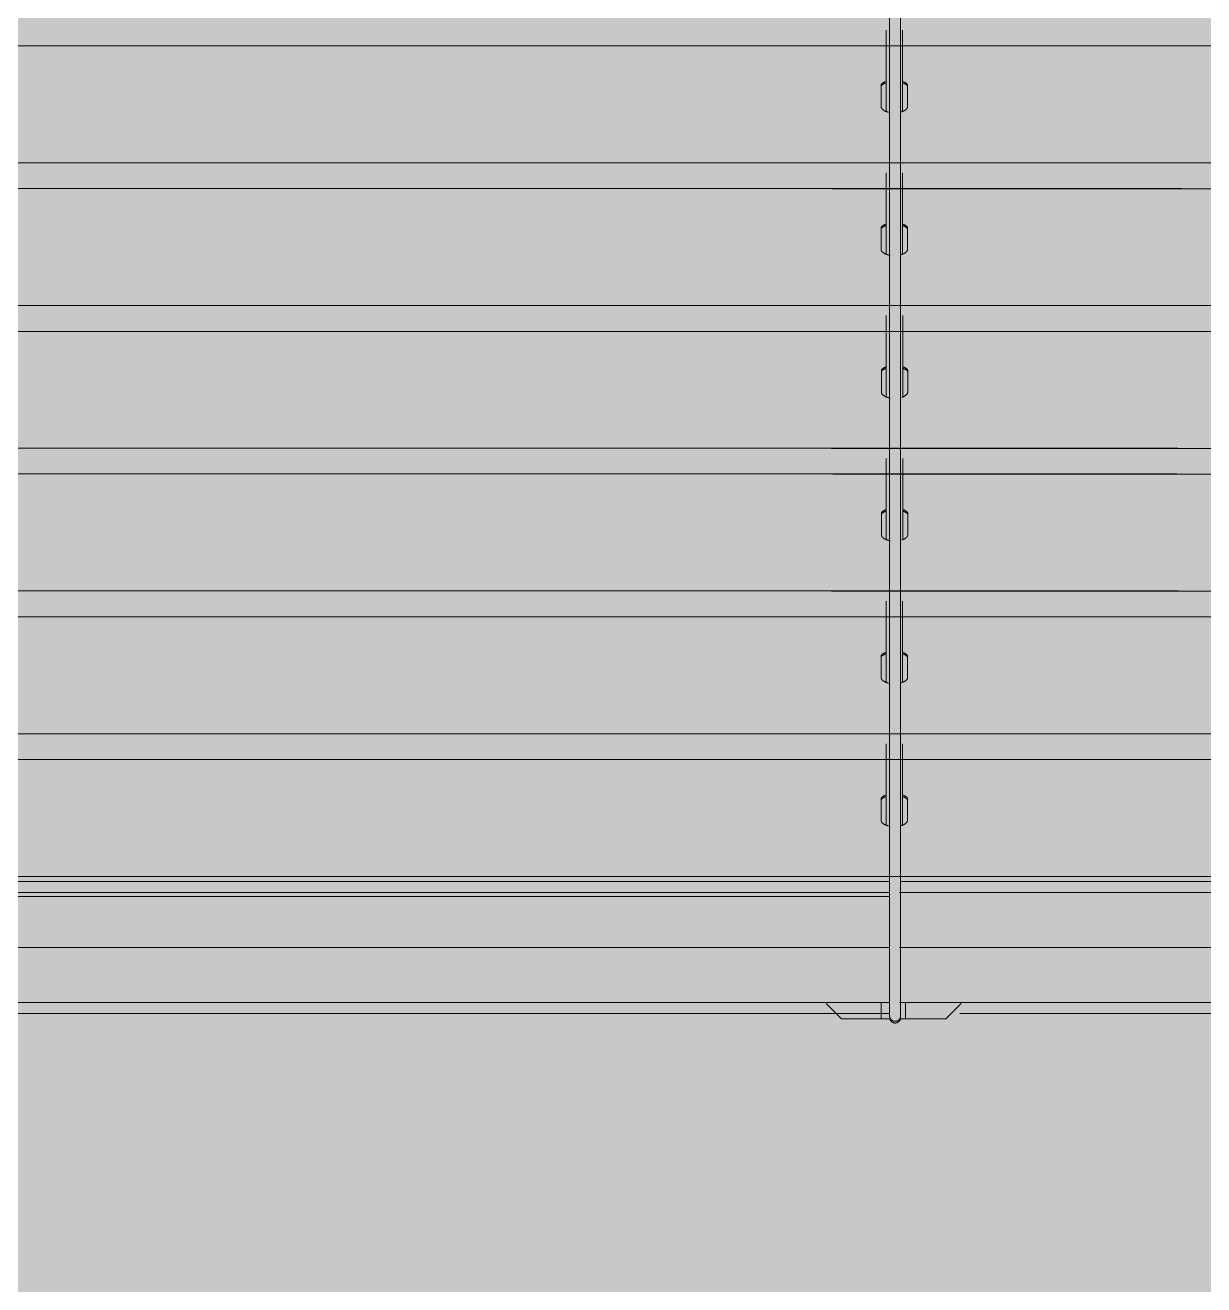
# Model space of a CAD drawing. Header units: millimetres. Extents: x 126 to 12547, y 1644 to 26714.
# Drawn here: x 1028 to 1131.2, y 25243.9 to 25354.2 of the extents above; entities that cross this region are included whole.
import ezdxf

# ---------------------------------------------------------------- set-up
doc = ezdxf.new("R2010")
doc.units = ezdxf.units.MM
doc.layers.add('cono piramide', color=4, linetype='Continuous')
for name, color, linetype, lineweight in [('F_ARREDI_pareti', 1, 'Continuous', 0), ('F_INFISSI', 4, 'Continuous', 5), ('F_MINERAL WALL', 6, 'Continuous', 5), ('F_Tendaggio', 252, 'Continuous', 5), ('F_VETRO', 140, 'Continuous', 5)]:
    doc.layers.add(name, color=color, linetype=linetype, lineweight=lineweight)

# ---------------------------------------------------------------- blocks, each defined once
blk = doc.blocks.new('TENDAGGIO_infisso piccolo_prospetto_fronte')
at = {"layer": 'F_Tendaggio'}
for p, q in [((734476.58, 513449.83), (734718.17, 513449.83)), ((734476.23, 513439.59), (734717.82, 513439.59)), ((734476.53, 513437.33), (734718.11, 513437.33)), ((734476.22, 513427.09), (734717.8, 513427.09)), ((734476.12, 513424.83), (734717.7, 513424.83)), ((734476.22, 513414.59), (734717.8, 513414.59)), ((734476.12, 513412.34), (734717.7, 513412.34)), ((734476.24, 513402.1), (734717.82, 513402.1)), ((734476.14, 513399.84), (734717.73, 513399.84)), ((734476.22, 513389.6), (734717.8, 513389.6)), ((734476.12, 513387.34), (734717.7, 513387.34)), ((734476, 513377.1), (734717.58, 513377.1))]:
    blk.add_line(p, q, dxfattribs=at)
for points in [[(734693.52, 513364.9), (734693.52, 514024.9)], [(734692.56, 513715.66), (734692.56, 513364.9)], [(734692.25, 513451.2), (734692.25, 513444.08)], [(734693.69, 513451.2), (734693.69, 513444.08)], [(734793.8, 513449.82), (734687.56, 513449.82)], [(734692.62, 513443.98), (734692.56, 513443.99), (734692.49, 513444.01), (734692.46, 513444.01), (734692.43, 513444.02), (734692.4, 513444.03), (734692.37, 513444.04), (734692.34, 513444.05), (734692.31, 513444.06), (734692.28, 513444.07), (734692.25, 513444.08), (734692.22, 513444.09), (734692.2, 513444.1), (734692.17, 513444.11), (734692.14, 513444.13), (734692.12, 513444.14), (734692.09, 513444.15), (734692.07, 513444.17), (734692.05, 513444.18), (734692.03, 513444.19), (734692.01, 513444.21), (734691.99, 513444.23), (734691.98, 513444.23), (734691.97, 513444.24), (734691.95, 513444.26), (734691.94, 513444.26), (734691.93, 513444.27), (734691.92, 513444.28), (734691.92, 513444.29), (734691.91, 513444.3), (734691.9, 513444.31), (734691.89, 513444.31), (734691.89, 513444.32), (734691.88, 513444.33), (734691.87, 513444.34), (734691.87, 513444.35), (734691.86, 513444.36), (734691.86, 513444.37), (734691.85, 513444.38), (734691.85, 513444.39), (734691.84, 513444.39), (734691.84, 513444.4), (734691.84, 513444.41), (734691.83, 513444.42), (734691.83, 513444.43), (734691.83, 513444.43), (734691.83, 513444.44), (734691.82, 513444.45), (734691.82, 513444.46), (734691.82, 513444.47), (734691.82, 513444.47), (734691.82, 513444.48), (734691.82, 513444.49), (734691.82, 513444.5), (734691.82, 513444.51), (734691.82, 513444.52), (734691.82, 513446.38), (734691.82, 513446.39), (734691.82, 513446.39), (734691.82, 513446.4), (734691.82, 513446.4), (734691.82, 513446.41), (734691.82, 513446.41), (734691.82, 513446.42), (734691.82, 513446.42), (734691.82, 513446.43), (734691.82, 513446.44), (734691.83, 513446.44), (734691.83, 513446.45), (734691.83, 513446.45), (734691.83, 513446.46), (734691.84, 513446.46), (734691.84, 513446.47), (734691.84, 513446.47), (734691.84, 513446.48), (734691.85, 513446.48), (734691.85, 513446.49), (734691.85, 513446.49), (734691.86, 513446.5), (734691.86, 513446.5), (734691.87, 513446.51), (734691.87, 513446.51), (734691.87, 513446.52), (734691.88, 513446.52), (734691.88, 513446.53), (734691.89, 513446.53), (734691.89, 513446.54), (734691.9, 513446.54), (734691.9, 513446.55), (734691.91, 513446.55), (734691.93, 513446.56), (734691.94, 513446.57), (734691.95, 513446.58), (734691.97, 513446.59), (734691.98, 513446.6), (734691.99, 513446.61), (734692.01, 513446.62), (734692.03, 513446.63), (734692.04, 513446.63), (734692.06, 513446.64), (734692.08, 513446.65), (734692.1, 513446.66), (734692.11, 513446.67), (734692.15, 513446.68), (734692.2, 513446.7), (734692.25, 513446.71)], [(734692.25, 513446.58), (734692.22, 513446.57), (734692.2, 513446.56), (734692.17, 513446.56), (734692.15, 513446.55), (734692.12, 513446.54), (734692.1, 513446.53), (734692.08, 513446.52), (734692.05, 513446.51), (734692.03, 513446.5), (734692.02, 513446.49), (734692, 513446.48), (734691.98, 513446.47), (734691.97, 513446.46), (734691.95, 513446.45), (734691.94, 513446.44), (734691.92, 513446.43), (734691.92, 513446.43), (734691.91, 513446.42), (734691.9, 513446.41), (734691.9, 513446.41), (734691.89, 513446.4), (734691.89, 513446.4), (734691.88, 513446.39), (734691.88, 513446.39), (734691.87, 513446.38), (734691.87, 513446.38), (734691.86, 513446.37), (734691.86, 513446.37), (734691.85, 513446.36), (734691.85, 513446.36), (734691.85, 513446.35), (734691.84, 513446.34), (734691.84, 513446.34), (734691.84, 513446.33), (734691.83, 513446.33), (734691.83, 513446.32), (734691.83, 513446.32), (734691.83, 513446.31), (734691.82, 513446.3), (734691.82, 513446.3), (734691.82, 513446.29), (734691.82, 513446.29), (734691.82, 513446.28), (734691.82, 513446.28), (734691.82, 513446.27), (734691.82, 513446.26), (734691.82, 513446.26), (734691.82, 513446.25)], [(734693.69, 513446.71), (734693.74, 513446.7), (734693.79, 513446.68), (734693.82, 513446.67), (734693.84, 513446.66), (734693.86, 513446.65), (734693.88, 513446.64), (734693.9, 513446.63), (734693.91, 513446.63), (734693.93, 513446.62), (734693.94, 513446.61), (734693.96, 513446.6), (734693.97, 513446.59), (734693.99, 513446.58), (734694, 513446.57), (734694.01, 513446.56), (734694.02, 513446.55), (734694.04, 513446.55), (734694.04, 513446.54), (734694.05, 513446.54), (734694.05, 513446.53), (734694.06, 513446.53), (734694.06, 513446.52), (734694.06, 513446.52), (734694.07, 513446.51), (734694.07, 513446.51), (734694.08, 513446.5), (734694.08, 513446.5), (734694.08, 513446.49), (734694.09, 513446.49), (734694.09, 513446.48), (734694.09, 513446.48), (734694.1, 513446.47), (734694.1, 513446.47), (734694.1, 513446.46), (734694.11, 513446.46), (734694.11, 513446.45), (734694.11, 513446.45), (734694.11, 513446.44), (734694.11, 513446.44), (734694.12, 513446.43), (734694.12, 513446.42), (734694.12, 513446.42), (734694.12, 513446.41), (734694.12, 513446.41), (734694.12, 513446.4), (734694.12, 513446.4), (734694.12, 513446.39), (734694.12, 513446.39), (734694.12, 513444.51)], [(734694.12, 513446.25), (734694.12, 513446.26), (734694.12, 513446.26), (734694.12, 513446.27), (734694.12, 513446.28), (734694.12, 513446.28), (734694.12, 513446.29), (734694.12, 513446.29), (734694.12, 513446.3), (734694.11, 513446.31), (734694.11, 513446.31), (734694.11, 513446.32), (734694.11, 513446.32), (734694.1, 513446.33), (734694.1, 513446.33), (734694.1, 513446.34), (734694.1, 513446.34), (734694.09, 513446.35), (734694.09, 513446.36), (734694.08, 513446.36), (734694.08, 513446.37), (734694.08, 513446.37), (734694.07, 513446.38), (734694.07, 513446.38), (734694.06, 513446.39), (734694.06, 513446.39), (734694.05, 513446.4), (734694.05, 513446.4), (734694.04, 513446.41), (734694.03, 513446.41), (734694.03, 513446.42), (734694.02, 513446.43), (734694.02, 513446.43), (734694, 513446.44), (734693.99, 513446.45), (734693.97, 513446.46), (734693.96, 513446.47), (734693.94, 513446.48), (734693.92, 513446.49), (734693.91, 513446.5), (734693.89, 513446.51), (734693.86, 513446.52), (734693.84, 513446.53), (734693.81, 513446.54), (734693.79, 513446.55), (734693.77, 513446.56), (734693.74, 513446.56), (734693.72, 513446.57), (734693.69, 513446.58)], [(734694.12, 513444.51), (734694.12, 513444.51), (734694.12, 513444.5), (734694.12, 513444.5), (734694.12, 513444.49), (734694.12, 513444.49), (734694.12, 513444.48), (734694.12, 513444.48), (734694.12, 513444.47), (734694.12, 513444.46), (734694.12, 513444.46), (734694.12, 513444.45), (734694.11, 513444.45), (734694.11, 513444.44), (734694.11, 513444.44), (734694.11, 513444.43), (734694.11, 513444.43), (734694.11, 513444.42), (734694.1, 513444.42), (734694.1, 513444.41), (734694.1, 513444.41), (734694.1, 513444.4), (734694.1, 513444.4), (734694.09, 513444.38), (734694.09, 513444.37), (734694.08, 513444.36), (734694.07, 513444.35), (734694.07, 513444.34), (734694.06, 513444.33), (734694.05, 513444.32), (734694.04, 513444.31), (734694.03, 513444.3), (734694.03, 513444.29), (734694.02, 513444.28), (734694.01, 513444.27), (734694, 513444.26), (734693.99, 513444.25), (734693.97, 513444.24), (734693.96, 513444.23), (734693.95, 513444.22), (734693.94, 513444.21), (734693.93, 513444.21), (734693.91, 513444.2), (734693.9, 513444.19), (734693.88, 513444.18), (734693.87, 513444.17), (734693.85, 513444.16), (734693.83, 513444.15), (734693.81, 513444.14), (734693.79, 513444.13), (734693.78, 513444.12), (734693.76, 513444.11), (734693.72, 513444.09), (734693.67, 513444.07), (734693.63, 513444.06), (734693.58, 513444.04)], [(734687.45, 513439.58), (734793.8, 513439.58)], [(734692.25, 513438.7), (734692.25, 513431.58)], [(734693.69, 513438.7), (734693.69, 513431.58)], [(734793.8, 513437.32), (734687.56, 513437.32)], [(734692.62, 513431.48), (734692.56, 513431.49), (734692.49, 513431.51), (734692.46, 513431.52), (734692.43, 513431.52), (734692.4, 513431.53), (734692.37, 513431.54), (734692.34, 513431.55), (734692.31, 513431.56), (734692.28, 513431.57), (734692.25, 513431.58), (734692.22, 513431.59), (734692.2, 513431.6), (734692.17, 513431.62), (734692.14, 513431.63), (734692.12, 513431.64), (734692.09, 513431.66), (734692.07, 513431.67), (734692.05, 513431.68), (734692.03, 513431.7), (734692.01, 513431.71), (734691.99, 513431.73), (734691.98, 513431.74), (734691.97, 513431.74), (734691.95, 513431.76), (734691.94, 513431.77), (734691.93, 513431.77), (734691.92, 513431.78), (734691.92, 513431.79), (734691.91, 513431.8), (734691.9, 513431.81), (734691.89, 513431.82), (734691.89, 513431.83), (734691.88, 513431.83), (734691.87, 513431.84), (734691.87, 513431.85), (734691.86, 513431.86), (734691.86, 513431.87), (734691.85, 513431.88), (734691.85, 513431.89), (734691.84, 513431.9), (734691.84, 513431.9), (734691.84, 513431.91), (734691.83, 513431.92), (734691.83, 513431.93), (734691.83, 513431.94), (734691.83, 513431.94), (734691.82, 513431.95), (734691.82, 513431.96), (734691.82, 513431.97), (734691.82, 513431.98), (734691.82, 513431.98), (734691.82, 513431.99), (734691.82, 513432), (734691.82, 513432.01), (734691.82, 513432.02), (734691.82, 513433.89), (734691.82, 513433.89), (734691.82, 513433.9), (734691.82, 513433.9), (734691.82, 513433.91), (734691.82, 513433.91), (734691.82, 513433.92), (734691.82, 513433.92), (734691.82, 513433.93), (734691.82, 513433.93), (734691.82, 513433.94), (734691.83, 513433.94), (734691.83, 513433.95), (734691.83, 513433.95), (734691.83, 513433.96), (734691.84, 513433.96), (734691.84, 513433.97), (734691.84, 513433.97), (734691.84, 513433.98), (734691.85, 513433.98), (734691.85, 513433.99), (734691.85, 513433.99), (734691.86, 513434), (734691.86, 513434), (734691.87, 513434.01), (734691.87, 513434.01), (734691.87, 513434.02), (734691.88, 513434.02), (734691.88, 513434.03), (734691.89, 513434.03), (734691.89, 513434.04), (734691.9, 513434.04), (734691.9, 513434.05), (734691.91, 513434.06), (734691.93, 513434.07), (734691.94, 513434.08), (734691.95, 513434.08), (734691.97, 513434.09), (734691.98, 513434.1), (734691.99, 513434.11), (734692.01, 513434.12), (734692.03, 513434.13), (734692.04, 513434.14), (734692.06, 513434.14), (734692.08, 513434.15), (734692.1, 513434.16), (734692.11, 513434.17), (734692.15, 513434.18), (734692.2, 513434.2), (734692.25, 513434.21)], [(734692.25, 513434.08), (734692.22, 513434.07), (734692.2, 513434.07), (734692.17, 513434.06), (734692.15, 513434.05), (734692.12, 513434.04), (734692.1, 513434.03), (734692.08, 513434.02), (734692.05, 513434.01), (734692.03, 513434), (734692.02, 513433.99), (734692, 513433.98), (734691.98, 513433.97), (734691.97, 513433.96), (734691.95, 513433.95), (734691.94, 513433.94), (734691.92, 513433.93), (734691.92, 513433.93), (734691.91, 513433.92), (734691.9, 513433.92), (734691.9, 513433.91), (734691.89, 513433.91), (734691.89, 513433.9), (734691.88, 513433.9), (734691.88, 513433.89), (734691.87, 513433.89), (734691.87, 513433.88), (734691.86, 513433.87), (734691.86, 513433.87), (734691.85, 513433.86), (734691.85, 513433.86), (734691.85, 513433.85), (734691.84, 513433.85), (734691.84, 513433.84), (734691.84, 513433.84), (734691.83, 513433.83), (734691.83, 513433.82), (734691.83, 513433.82), (734691.83, 513433.81), (734691.82, 513433.81), (734691.82, 513433.8), (734691.82, 513433.8), (734691.82, 513433.79), (734691.82, 513433.78), (734691.82, 513433.78), (734691.82, 513433.77), (734691.82, 513433.77), (734691.82, 513433.76), (734691.82, 513433.75)], [(734693.69, 513434.21), (734693.74, 513434.2), (734693.79, 513434.18), (734693.82, 513434.17), (734693.84, 513434.16), (734693.86, 513434.15), (734693.88, 513434.14), (734693.9, 513434.14), (734693.91, 513434.13), (734693.93, 513434.12), (734693.94, 513434.11), (734693.96, 513434.1), (734693.97, 513434.09), (734693.99, 513434.08), (734694, 513434.08), (734694.01, 513434.07), (734694.02, 513434.06), (734694.04, 513434.05), (734694.04, 513434.04), (734694.05, 513434.04), (734694.05, 513434.03), (734694.06, 513434.03), (734694.06, 513434.02), (734694.06, 513434.02), (734694.07, 513434.01), (734694.07, 513434.01), (734694.08, 513434), (734694.08, 513434), (734694.08, 513433.99), (734694.09, 513433.99), (734694.09, 513433.98), (734694.09, 513433.98), (734694.1, 513433.97), (734694.1, 513433.97), (734694.1, 513433.96), (734694.11, 513433.96), (734694.11, 513433.95), (734694.11, 513433.95), (734694.11, 513433.94), (734694.11, 513433.94), (734694.12, 513433.93), (734694.12, 513433.93), (734694.12, 513433.92), (734694.12, 513433.92), (734694.12, 513433.91), (734694.12, 513433.91), (734694.12, 513433.9), (734694.12, 513433.9), (734694.12, 513433.89), (734694.12, 513432.02)], [(734694.12, 513433.75), (734694.12, 513433.76), (734694.12, 513433.77), (734694.12, 513433.77), (734694.12, 513433.78), (734694.12, 513433.78), (734694.12, 513433.79), (734694.12, 513433.8), (734694.12, 513433.8), (734694.11, 513433.81), (734694.11, 513433.81), (734694.11, 513433.82), (734694.11, 513433.83), (734694.1, 513433.83), (734694.1, 513433.84), (734694.1, 513433.84), (734694.1, 513433.85), (734694.09, 513433.85), (734694.09, 513433.86), (734694.08, 513433.86), (734694.08, 513433.87), (734694.08, 513433.87), (734694.07, 513433.88), (734694.07, 513433.89), (734694.06, 513433.89), (734694.06, 513433.9), (734694.05, 513433.9), (734694.05, 513433.91), (734694.04, 513433.91), (734694.03, 513433.92), (734694.03, 513433.92), (734694.02, 513433.93), (734694.02, 513433.93), (734694, 513433.94), (734693.99, 513433.95), (734693.97, 513433.96), (734693.96, 513433.97), (734693.94, 513433.98), (734693.92, 513433.99), (734693.91, 513434), (734693.89, 513434.01), (734693.86, 513434.02), (734693.84, 513434.03), (734693.81, 513434.04), (734693.79, 513434.05), (734693.77, 513434.06), (734693.74, 513434.07), (734693.72, 513434.07), (734693.69, 513434.08)], [(734694.12, 513432.02), (734694.12, 513432.01), (734694.12, 513432.01), (734694.12, 513432), (734694.12, 513431.99), (734694.12, 513431.99), (734694.12, 513431.98), (734694.12, 513431.98), (734694.12, 513431.97), (734694.12, 513431.97), (734694.12, 513431.96), (734694.12, 513431.96), (734694.11, 513431.95), (734694.11, 513431.95), (734694.11, 513431.94), (734694.11, 513431.94), (734694.11, 513431.93), (734694.11, 513431.92), (734694.1, 513431.92), (734694.1, 513431.91), (734694.1, 513431.91), (734694.1, 513431.9), (734694.1, 513431.9), (734694.09, 513431.89), (734694.09, 513431.88), (734694.08, 513431.87), (734694.07, 513431.86), (734694.07, 513431.85), (734694.06, 513431.84), (734694.05, 513431.83), (734694.04, 513431.81), (734694.03, 513431.8), (734694.03, 513431.79), (734694.02, 513431.78), (734694.01, 513431.77), (734694, 513431.77), (734693.99, 513431.76), (734693.97, 513431.75), (734693.96, 513431.74), (734693.95, 513431.73), (734693.94, 513431.72), (734693.93, 513431.71), (734693.91, 513431.7), (734693.9, 513431.69), (734693.88, 513431.68), (734693.87, 513431.67), (734693.85, 513431.66), (734693.83, 513431.65), (734693.81, 513431.64), (734693.79, 513431.63), (734693.78, 513431.62), (734693.76, 513431.61), (734693.72, 513431.59), (734693.67, 513431.58), (734693.63, 513431.56), (734693.58, 513431.55)], [(734687.45, 513427.08), (734793.8, 513427.08)], [(734692.27, 513426.21), (734692.27, 513419.09)], [(734693.71, 513426.21), (734693.71, 513419.09)], [(734793.82, 513424.82), (734687.58, 513424.82)], [(734692.64, 513418.99), (734692.58, 513419), (734692.51, 513419.01), (734692.48, 513419.02), (734692.45, 513419.03), (734692.42, 513419.03), (734692.39, 513419.04), (734692.36, 513419.05), (734692.33, 513419.06), (734692.3, 513419.07), (734692.27, 513419.08), (734692.24, 513419.1), (734692.22, 513419.11), (734692.19, 513419.12), (734692.16, 513419.13), (734692.14, 513419.15), (734692.11, 513419.16), (734692.09, 513419.17), (734692.07, 513419.18), (734692.05, 513419.2), (734692.03, 513419.21), (734692.01, 513419.23), (734692, 513419.24), (734691.99, 513419.25), (734691.97, 513419.26), (734691.96, 513419.27), (734691.95, 513419.28), (734691.94, 513419.29), (734691.94, 513419.29), (734691.93, 513419.3), (734691.92, 513419.31), (734691.91, 513419.32), (734691.91, 513419.33), (734691.9, 513419.34), (734691.89, 513419.35), (734691.89, 513419.36), (734691.88, 513419.37), (734691.88, 513419.37), (734691.87, 513419.38), (734691.87, 513419.39), (734691.86, 513419.4), (734691.86, 513419.41), (734691.86, 513419.41), (734691.85, 513419.42), (734691.85, 513419.43), (734691.85, 513419.44), (734691.85, 513419.45), (734691.84, 513419.45), (734691.84, 513419.46), (734691.84, 513419.47), (734691.84, 513419.48), (734691.84, 513419.49), (734691.84, 513419.5), (734691.84, 513419.5), (734691.84, 513419.51), (734691.84, 513419.52), (734691.84, 513421.39), (734691.84, 513421.39), (734691.84, 513421.4), (734691.84, 513421.4), (734691.84, 513421.41), (734691.84, 513421.41), (734691.84, 513421.42), (734691.84, 513421.42), (734691.84, 513421.43), (734691.84, 513421.44), (734691.84, 513421.44), (734691.85, 513421.45), (734691.85, 513421.45), (734691.85, 513421.46), (734691.85, 513421.46), (734691.86, 513421.47), (734691.86, 513421.47), (734691.86, 513421.48), (734691.86, 513421.48), (734691.87, 513421.49), (734691.87, 513421.49), (734691.87, 513421.5), (734691.88, 513421.5), (734691.88, 513421.51), (734691.89, 513421.51), (734691.89, 513421.52), (734691.89, 513421.52), (734691.9, 513421.53), (734691.9, 513421.53), (734691.91, 513421.54), (734691.91, 513421.54), (734691.92, 513421.55), (734691.92, 513421.55), (734691.94, 513421.56), (734691.95, 513421.57), (734691.96, 513421.58), (734691.97, 513421.59), (734691.99, 513421.6), (734692, 513421.61), (734692.01, 513421.61), (734692.03, 513421.62), (734692.05, 513421.63), (734692.06, 513421.64), (734692.08, 513421.65), (734692.1, 513421.66), (734692.12, 513421.66), (734692.13, 513421.67), (734692.17, 513421.69), (734692.22, 513421.7), (734692.27, 513421.72)], [(734692.27, 513421.58), (734692.24, 513421.58), (734692.22, 513421.57), (734692.19, 513421.56), (734692.17, 513421.55), (734692.14, 513421.54), (734692.12, 513421.53), (734692.1, 513421.52), (734692.07, 513421.51), (734692.05, 513421.5), (734692.04, 513421.49), (734692.02, 513421.49), (734692, 513421.48), (734691.99, 513421.47), (734691.97, 513421.46), (734691.96, 513421.45), (734691.94, 513421.44), (734691.94, 513421.43), (734691.93, 513421.43), (734691.92, 513421.42), (734691.92, 513421.41), (734691.91, 513421.41), (734691.91, 513421.4), (734691.9, 513421.4), (734691.9, 513421.39), (734691.89, 513421.39), (734691.89, 513421.38), (734691.88, 513421.38), (734691.88, 513421.37), (734691.87, 513421.37), (734691.87, 513421.36), (734691.87, 513421.35), (734691.86, 513421.35), (734691.86, 513421.34), (734691.86, 513421.34), (734691.85, 513421.33), (734691.85, 513421.33), (734691.85, 513421.32), (734691.85, 513421.32), (734691.84, 513421.31), (734691.84, 513421.3), (734691.84, 513421.3), (734691.84, 513421.29), (734691.84, 513421.29), (734691.84, 513421.28), (734691.84, 513421.27), (734691.84, 513421.27), (734691.84, 513421.26), (734691.84, 513421.26)], [(734693.71, 513421.72), (734693.76, 513421.7), (734693.81, 513421.69), (734693.84, 513421.67), (734693.86, 513421.66), (734693.88, 513421.66), (734693.9, 513421.65), (734693.92, 513421.64), (734693.93, 513421.63), (734693.95, 513421.62), (734693.96, 513421.61), (734693.98, 513421.61), (734693.99, 513421.6), (734694.01, 513421.59), (734694.02, 513421.58), (734694.03, 513421.57), (734694.04, 513421.56), (734694.06, 513421.55), (734694.06, 513421.55), (734694.07, 513421.54), (734694.07, 513421.54), (734694.08, 513421.53), (734694.08, 513421.53), (734694.09, 513421.52), (734694.09, 513421.52), (734694.09, 513421.51), (734694.1, 513421.51), (734694.1, 513421.5), (734694.11, 513421.5), (734694.11, 513421.49), (734694.11, 513421.49), (734694.12, 513421.48), (734694.12, 513421.48), (734694.12, 513421.47), (734694.12, 513421.47), (734694.13, 513421.46), (734694.13, 513421.46), (734694.13, 513421.45), (734694.13, 513421.45), (734694.13, 513421.44), (734694.14, 513421.44), (734694.14, 513421.43), (734694.14, 513421.42), (734694.14, 513421.42), (734694.14, 513421.41), (734694.14, 513421.41), (734694.14, 513421.4), (734694.14, 513421.4), (734694.14, 513421.39), (734694.14, 513419.52)], [(734694.14, 513421.26), (734694.14, 513421.26), (734694.14, 513421.27), (734694.14, 513421.27), (734694.14, 513421.28), (734694.14, 513421.29), (734694.14, 513421.29), (734694.14, 513421.3), (734694.14, 513421.3), (734694.13, 513421.31), (734694.13, 513421.32), (734694.13, 513421.32), (734694.13, 513421.33), (734694.13, 513421.33), (734694.12, 513421.34), (734694.12, 513421.34), (734694.12, 513421.35), (734694.11, 513421.35), (734694.11, 513421.36), (734694.11, 513421.37), (734694.1, 513421.37), (734694.1, 513421.38), (734694.09, 513421.38), (734694.09, 513421.39), (734694.08, 513421.39), (734694.08, 513421.4), (734694.07, 513421.4), (734694.07, 513421.41), (734694.06, 513421.41), (734694.06, 513421.42), (734694.05, 513421.43), (734694.04, 513421.43), (734694.04, 513421.44), (734694.02, 513421.45), (734694.01, 513421.46), (734693.99, 513421.47), (734693.98, 513421.48), (734693.96, 513421.48), (734693.94, 513421.49), (734693.93, 513421.5), (734693.91, 513421.51), (734693.88, 513421.52), (734693.86, 513421.53), (734693.84, 513421.54), (734693.81, 513421.55), (734693.79, 513421.56), (734693.76, 513421.57), (734693.74, 513421.58), (734693.71, 513421.58)], [(734694.14, 513419.52), (734694.14, 513419.51), (734694.14, 513419.51), (734694.14, 513419.5), (734694.14, 513419.5), (734694.14, 513419.49), (734694.14, 513419.49), (734694.14, 513419.48), (734694.14, 513419.48), (734694.14, 513419.47), (734694.14, 513419.46), (734694.14, 513419.46), (734694.14, 513419.45), (734694.13, 513419.45), (734694.13, 513419.44), (734694.13, 513419.44), (734694.13, 513419.43), (734694.13, 513419.43), (734694.13, 513419.42), (734694.12, 513419.42), (734694.12, 513419.41), (734694.12, 513419.41), (734694.12, 513419.4), (734694.11, 513419.39), (734694.11, 513419.38), (734694.1, 513419.37), (734694.09, 513419.36), (734694.09, 513419.35), (734694.08, 513419.34), (734694.07, 513419.33), (734694.06, 513419.32), (734694.05, 513419.31), (734694.05, 513419.3), (734694.04, 513419.29), (734694.03, 513419.28), (734694.02, 513419.27), (734694.01, 513419.26), (734693.99, 513419.25), (734693.98, 513419.24), (734693.97, 513419.23), (734693.96, 513419.22), (734693.95, 513419.21), (734693.93, 513419.2), (734693.92, 513419.19), (734693.9, 513419.18), (734693.89, 513419.17), (734693.87, 513419.16), (734693.85, 513419.15), (734693.83, 513419.14), (734693.82, 513419.13), (734693.8, 513419.12), (734693.78, 513419.11), (734693.74, 513419.1), (734693.69, 513419.08), (734693.65, 513419.06), (734693.61, 513419.05)], [(734687.47, 513414.58), (734793.82, 513414.58)], [(734692.27, 513413.71), (734692.27, 513406.59)], [(734693.71, 513413.71), (734693.71, 513406.59)], [(734793.82, 513412.33), (734687.58, 513412.33)], [(734692.64, 513406.49), (734692.58, 513406.5), (734692.51, 513406.51), (734692.48, 513406.52), (734692.45, 513406.53), (734692.42, 513406.54), (734692.39, 513406.55), (734692.36, 513406.56), (734692.33, 513406.57), (734692.3, 513406.58), (734692.27, 513406.59), (734692.24, 513406.6), (734692.22, 513406.61), (734692.19, 513406.62), (734692.16, 513406.64), (734692.14, 513406.65), (734692.11, 513406.66), (734692.09, 513406.67), (734692.07, 513406.69), (734692.05, 513406.7), (734692.03, 513406.72), (734692.01, 513406.73), (734692, 513406.74), (734691.99, 513406.75), (734691.97, 513406.76), (734691.96, 513406.77), (734691.95, 513406.78), (734691.94, 513406.79), (734691.94, 513406.8), (734691.93, 513406.8), (734691.92, 513406.81), (734691.91, 513406.82), (734691.91, 513406.83), (734691.9, 513406.84), (734691.89, 513406.85), (734691.89, 513406.86), (734691.88, 513406.87), (734691.88, 513406.88), (734691.87, 513406.89), (734691.87, 513406.89), (734691.86, 513406.9), (734691.86, 513406.91), (734691.86, 513406.92), (734691.85, 513406.93), (734691.85, 513406.93), (734691.85, 513406.94), (734691.85, 513406.95), (734691.84, 513406.96), (734691.84, 513406.97), (734691.84, 513406.97), (734691.84, 513406.98), (734691.84, 513406.99), (734691.84, 513407), (734691.84, 513407.01), (734691.84, 513407.01), (734691.84, 513407.02), (734691.84, 513408.89), (734691.84, 513408.9), (734691.84, 513408.9), (734691.84, 513408.91), (734691.84, 513408.91), (734691.84, 513408.92), (734691.84, 513408.92), (734691.84, 513408.93), (734691.84, 513408.93), (734691.84, 513408.94), (734691.84, 513408.94), (734691.85, 513408.95), (734691.85, 513408.95), (734691.85, 513408.96), (734691.85, 513408.96), (734691.86, 513408.97), (734691.86, 513408.97), (734691.86, 513408.98), (734691.86, 513408.98), (734691.87, 513408.99), (734691.87, 513408.99), (734691.87, 513409), (734691.88, 513409), (734691.88, 513409.01), (734691.89, 513409.01), (734691.89, 513409.02), (734691.89, 513409.02), (734691.9, 513409.03), (734691.9, 513409.03), (734691.91, 513409.04), (734691.91, 513409.04), (734691.92, 513409.05), (734691.92, 513409.05), (734691.94, 513409.06), (734691.95, 513409.07), (734691.96, 513409.08), (734691.97, 513409.09), (734691.99, 513409.1), (734692, 513409.11), (734692.01, 513409.12), (734692.03, 513409.13), (734692.05, 513409.13), (734692.06, 513409.14), (734692.08, 513409.15), (734692.1, 513409.16), (734692.12, 513409.17), (734692.13, 513409.17), (734692.17, 513409.19), (734692.22, 513409.2), (734692.27, 513409.22)], [(734692.27, 513409.09), (734692.24, 513409.08), (734692.22, 513409.07), (734692.19, 513409.06), (734692.17, 513409.06), (734692.14, 513409.05), (734692.12, 513409.04), (734692.1, 513409.03), (734692.07, 513409.02), (734692.05, 513409.01), (734692.04, 513409), (734692.02, 513408.99), (734692, 513408.98), (734691.99, 513408.97), (734691.97, 513408.96), (734691.96, 513408.95), (734691.94, 513408.94), (734691.94, 513408.93), (734691.93, 513408.93), (734691.92, 513408.92), (734691.92, 513408.92), (734691.91, 513408.91), (734691.91, 513408.91), (734691.9, 513408.9), (734691.9, 513408.9), (734691.89, 513408.89), (734691.89, 513408.89), (734691.88, 513408.88), (734691.88, 513408.87), (734691.87, 513408.87), (734691.87, 513408.86), (734691.87, 513408.86), (734691.86, 513408.85), (734691.86, 513408.85), (734691.86, 513408.84), (734691.85, 513408.84), (734691.85, 513408.83), (734691.85, 513408.82), (734691.85, 513408.82), (734691.84, 513408.81), (734691.84, 513408.81), (734691.84, 513408.8), (734691.84, 513408.79), (734691.84, 513408.79), (734691.84, 513408.78), (734691.84, 513408.78), (734691.84, 513408.77), (734691.84, 513408.77), (734691.84, 513408.76)], [(734693.71, 513409.22), (734693.76, 513409.2), (734693.81, 513409.19), (734693.84, 513409.17), (734693.86, 513409.17), (734693.88, 513409.16), (734693.9, 513409.15), (734693.92, 513409.14), (734693.93, 513409.13), (734693.95, 513409.13), (734693.96, 513409.12), (734693.98, 513409.11), (734693.99, 513409.1), (734694.01, 513409.09), (734694.02, 513409.08), (734694.03, 513409.07), (734694.04, 513409.06), (734694.06, 513409.05), (734694.06, 513409.05), (734694.07, 513409.04), (734694.07, 513409.04), (734694.08, 513409.03), (734694.08, 513409.03), (734694.09, 513409.02), (734694.09, 513409.02), (734694.09, 513409.01), (734694.1, 513409.01), (734694.1, 513409), (734694.11, 513409), (734694.11, 513408.99), (734694.11, 513408.99), (734694.12, 513408.98), (734694.12, 513408.98), (734694.12, 513408.97), (734694.12, 513408.97), (734694.13, 513408.96), (734694.13, 513408.96), (734694.13, 513408.95), (734694.13, 513408.95), (734694.13, 513408.94), (734694.14, 513408.94), (734694.14, 513408.93), (734694.14, 513408.93), (734694.14, 513408.92), (734694.14, 513408.92), (734694.14, 513408.91), (734694.14, 513408.91), (734694.14, 513408.9), (734694.14, 513408.9), (734694.14, 513407.02)], [(734694.14, 513408.76), (734694.14, 513408.77), (734694.14, 513408.77), (734694.14, 513408.78), (734694.14, 513408.78), (734694.14, 513408.79), (734694.14, 513408.8), (734694.14, 513408.8), (734694.14, 513408.81), (734694.13, 513408.81), (734694.13, 513408.82), (734694.13, 513408.82), (734694.13, 513408.83), (734694.13, 513408.84), (734694.12, 513408.84), (734694.12, 513408.85), (734694.12, 513408.85), (734694.11, 513408.86), (734694.11, 513408.86), (734694.11, 513408.87), (734694.1, 513408.87), (734694.1, 513408.88), (734694.09, 513408.88), (734694.09, 513408.89), (734694.08, 513408.9), (734694.08, 513408.9), (734694.07, 513408.91), (734694.07, 513408.91), (734694.06, 513408.92), (734694.06, 513408.92), (734694.05, 513408.93), (734694.04, 513408.93), (734694.04, 513408.94), (734694.02, 513408.95), (734694.01, 513408.96), (734693.99, 513408.97), (734693.98, 513408.98), (734693.96, 513408.99), (734693.94, 513409), (734693.93, 513409.01), (734693.91, 513409.01), (734693.88, 513409.03), (734693.86, 513409.04), (734693.84, 513409.05), (734693.81, 513409.05), (734693.79, 513409.06), (734693.76, 513409.07), (734693.74, 513409.08), (734693.71, 513409.09)], [(734694.14, 513407.02), (734694.14, 513407.02), (734694.14, 513407.01), (734694.14, 513407.01), (734694.14, 513407), (734694.14, 513406.99), (734694.14, 513406.99), (734694.14, 513406.98), (734694.14, 513406.98), (734694.14, 513406.97), (734694.14, 513406.97), (734694.14, 513406.96), (734694.14, 513406.96), (734694.13, 513406.95), (734694.13, 513406.95), (734694.13, 513406.94), (734694.13, 513406.94), (734694.13, 513406.93), (734694.13, 513406.92), (734694.12, 513406.92), (734694.12, 513406.91), (734694.12, 513406.91), (734694.12, 513406.9), (734694.11, 513406.89), (734694.11, 513406.88), (734694.1, 513406.87), (734694.09, 513406.86), (734694.09, 513406.85), (734694.08, 513406.84), (734694.07, 513406.83), (734694.06, 513406.82), (734694.05, 513406.81), (734694.05, 513406.8), (734694.04, 513406.79), (734694.03, 513406.78), (734694.02, 513406.77), (734694.01, 513406.76), (734693.99, 513406.75), (734693.98, 513406.74), (734693.97, 513406.73), (734693.96, 513406.72), (734693.95, 513406.71), (734693.93, 513406.7), (734693.92, 513406.69), (734693.9, 513406.68), (734693.89, 513406.67), (734693.87, 513406.66), (734693.85, 513406.65), (734693.83, 513406.64), (734693.82, 513406.63), (734693.8, 513406.62), (734693.78, 513406.62), (734693.74, 513406.6), (734693.69, 513406.58), (734693.65, 513406.57), (734693.61, 513406.55)], [(734687.47, 513402.08), (734793.82, 513402.08)], [(734692.25, 513401.21), (734692.25, 513394.09)], [(734693.69, 513401.21), (734693.69, 513394.09)], [(734793.8, 513399.83), (734687.56, 513399.83)], [(734692.62, 513393.99), (734692.56, 513394), (734692.49, 513394.02), (734692.46, 513394.02), (734692.43, 513394.03), (734692.4, 513394.04), (734692.37, 513394.05), (734692.34, 513394.06), (734692.31, 513394.07), (734692.28, 513394.08), (734692.25, 513394.09), (734692.22, 513394.1), (734692.2, 513394.11), (734692.17, 513394.13), (734692.14, 513394.14), (734692.12, 513394.15), (734692.09, 513394.16), (734692.07, 513394.18), (734692.05, 513394.19), (734692.03, 513394.2), (734692.01, 513394.22), (734691.99, 513394.24), (734691.98, 513394.24), (734691.97, 513394.25), (734691.95, 513394.27), (734691.94, 513394.27), (734691.93, 513394.28), (734691.92, 513394.29), (734691.92, 513394.3), (734691.91, 513394.31), (734691.9, 513394.32), (734691.89, 513394.32), (734691.89, 513394.33), (734691.88, 513394.34), (734691.87, 513394.35), (734691.87, 513394.36), (734691.86, 513394.37), (734691.86, 513394.38), (734691.85, 513394.39), (734691.85, 513394.4), (734691.84, 513394.4), (734691.84, 513394.41), (734691.84, 513394.42), (734691.83, 513394.43), (734691.83, 513394.44), (734691.83, 513394.44), (734691.83, 513394.45), (734691.82, 513394.46), (734691.82, 513394.47), (734691.82, 513394.48), (734691.82, 513394.48), (734691.82, 513394.49), (734691.82, 513394.5), (734691.82, 513394.51), (734691.82, 513394.52), (734691.82, 513394.53), (734691.82, 513396.39), (734691.82, 513396.4), (734691.82, 513396.4), (734691.82, 513396.41), (734691.82, 513396.41), (734691.82, 513396.42), (734691.82, 513396.42), (734691.82, 513396.43), (734691.82, 513396.44), (734691.82, 513396.44), (734691.82, 513396.45), (734691.83, 513396.45), (734691.83, 513396.46), (734691.83, 513396.46), (734691.83, 513396.47), (734691.84, 513396.47), (734691.84, 513396.48), (734691.84, 513396.48), (734691.84, 513396.49), (734691.85, 513396.49), (734691.85, 513396.5), (734691.85, 513396.5), (734691.86, 513396.51), (734691.86, 513396.51), (734691.87, 513396.52), (734691.87, 513396.52), (734691.87, 513396.53), (734691.88, 513396.53), (734691.88, 513396.54), (734691.89, 513396.54), (734691.89, 513396.55), (734691.9, 513396.55), (734691.9, 513396.56), (734691.91, 513396.57), (734691.93, 513396.57), (734691.94, 513396.58), (734691.95, 513396.59), (734691.97, 513396.6), (734691.98, 513396.61), (734691.99, 513396.62), (734692.01, 513396.63), (734692.03, 513396.64), (734692.04, 513396.64), (734692.06, 513396.65), (734692.08, 513396.66), (734692.1, 513396.67), (734692.11, 513396.68), (734692.15, 513396.69), (734692.2, 513396.71), (734692.25, 513396.72)], [(734692.25, 513396.59), (734692.22, 513396.58), (734692.2, 513396.57), (734692.17, 513396.57), (734692.15, 513396.56), (734692.12, 513396.55), (734692.1, 513396.54), (734692.08, 513396.53), (734692.05, 513396.52), (734692.03, 513396.51), (734692.02, 513396.5), (734692, 513396.49), (734691.98, 513396.48), (734691.97, 513396.47), (734691.95, 513396.46), (734691.94, 513396.45), (734691.92, 513396.44), (734691.92, 513396.44), (734691.91, 513396.43), (734691.9, 513396.43), (734691.9, 513396.42), (734691.89, 513396.41), (734691.89, 513396.41), (734691.88, 513396.4), (734691.88, 513396.4), (734691.87, 513396.39), (734691.87, 513396.39), (734691.86, 513396.38), (734691.86, 513396.38), (734691.85, 513396.37), (734691.85, 513396.37), (734691.85, 513396.36), (734691.84, 513396.35), (734691.84, 513396.35), (734691.84, 513396.34), (734691.83, 513396.34), (734691.83, 513396.33), (734691.83, 513396.33), (734691.83, 513396.32), (734691.82, 513396.31), (734691.82, 513396.31), (734691.82, 513396.3), (734691.82, 513396.3), (734691.82, 513396.29), (734691.82, 513396.29), (734691.82, 513396.28), (734691.82, 513396.27), (734691.82, 513396.27), (734691.82, 513396.26)], [(734693.69, 513396.72), (734693.74, 513396.71), (734693.79, 513396.69), (734693.82, 513396.68), (734693.84, 513396.67), (734693.86, 513396.66), (734693.88, 513396.65), (734693.9, 513396.64), (734693.91, 513396.64), (734693.93, 513396.63), (734693.94, 513396.62), (734693.96, 513396.61), (734693.97, 513396.6), (734693.99, 513396.59), (734694, 513396.58), (734694.01, 513396.57), (734694.02, 513396.57), (734694.04, 513396.56), (734694.04, 513396.55), (734694.05, 513396.55), (734694.05, 513396.54), (734694.06, 513396.54), (734694.06, 513396.53), (734694.06, 513396.53), (734694.07, 513396.52), (734694.07, 513396.52), (734694.08, 513396.51), (734694.08, 513396.51), (734694.08, 513396.5), (734694.09, 513396.5), (734694.09, 513396.49), (734694.09, 513396.49), (734694.1, 513396.48), (734694.1, 513396.48), (734694.1, 513396.47), (734694.11, 513396.47), (734694.11, 513396.46), (734694.11, 513396.46), (734694.11, 513396.45), (734694.11, 513396.45), (734694.12, 513396.44), (734694.12, 513396.44), (734694.12, 513396.43), (734694.12, 513396.42), (734694.12, 513396.42), (734694.12, 513396.41), (734694.12, 513396.41), (734694.12, 513396.4), (734694.12, 513396.4), (734694.12, 513394.52)], [(734694.12, 513396.26), (734694.12, 513396.27), (734694.12, 513396.27), (734694.12, 513396.28), (734694.12, 513396.29), (734694.12, 513396.29), (734694.12, 513396.3), (734694.12, 513396.3), (734694.12, 513396.31), (734694.11, 513396.32), (734694.11, 513396.32), (734694.11, 513396.33), (734694.11, 513396.33), (734694.1, 513396.34), (734694.1, 513396.34), (734694.1, 513396.35), (734694.1, 513396.35), (734694.09, 513396.36), (734694.09, 513396.37), (734694.08, 513396.37), (734694.08, 513396.38), (734694.08, 513396.38), (734694.07, 513396.39), (734694.07, 513396.39), (734694.06, 513396.4), (734694.06, 513396.4), (734694.05, 513396.41), (734694.05, 513396.41), (734694.04, 513396.42), (734694.03, 513396.42), (734694.03, 513396.43), (734694.02, 513396.44), (734694.02, 513396.44), (734694, 513396.45), (734693.99, 513396.46), (734693.97, 513396.47), (734693.96, 513396.48), (734693.94, 513396.49), (734693.92, 513396.5), (734693.91, 513396.51), (734693.89, 513396.52), (734693.86, 513396.53), (734693.84, 513396.54), (734693.81, 513396.55), (734693.79, 513396.56), (734693.77, 513396.57), (734693.74, 513396.57), (734693.72, 513396.58), (734693.69, 513396.59)], [(734694.12, 513394.52), (734694.12, 513394.52), (734694.12, 513394.51), (734694.12, 513394.51), (734694.12, 513394.5), (734694.12, 513394.5), (734694.12, 513394.49), (734694.12, 513394.49), (734694.12, 513394.48), (734694.12, 513394.48), (734694.12, 513394.47), (734694.12, 513394.46), (734694.11, 513394.46), (734694.11, 513394.45), (734694.11, 513394.45), (734694.11, 513394.44), (734694.11, 513394.44), (734694.11, 513394.43), (734694.1, 513394.43), (734694.1, 513394.42), (734694.1, 513394.42), (734694.1, 513394.41), (734694.1, 513394.41), (734694.09, 513394.4), (734694.09, 513394.38), (734694.08, 513394.37), (734694.07, 513394.36), (734694.07, 513394.35), (734694.06, 513394.34), (734694.05, 513394.33), (734694.04, 513394.32), (734694.03, 513394.31), (734694.03, 513394.3), (734694.02, 513394.29), (734694.01, 513394.28), (734694, 513394.27), (734693.99, 513394.26), (734693.97, 513394.25), (734693.96, 513394.24), (734693.95, 513394.23), (734693.94, 513394.22), (734693.93, 513394.22), (734693.91, 513394.21), (734693.9, 513394.2), (734693.88, 513394.19), (734693.87, 513394.18), (734693.85, 513394.17), (734693.83, 513394.16), (734693.81, 513394.15), (734693.79, 513394.14), (734693.78, 513394.13), (734693.76, 513394.12), (734693.72, 513394.1), (734693.67, 513394.08), (734693.63, 513394.07), (734693.58, 513394.05)], [(734687.45, 513389.59), (734793.8, 513389.59)], [(734692.25, 513388.71), (734692.25, 513381.59)], [(734693.69, 513388.71), (734693.69, 513381.59)], [(734793.8, 513387.33), (734687.56, 513387.33)], [(734692.62, 513381.49), (734692.56, 513381.51), (734692.49, 513381.52), (734692.46, 513381.53), (734692.43, 513381.53), (734692.4, 513381.54), (734692.37, 513381.55), (734692.34, 513381.56), (734692.31, 513381.57), (734692.28, 513381.58), (734692.25, 513381.59), (734692.22, 513381.6), (734692.2, 513381.61), (734692.17, 513381.63), (734692.14, 513381.64), (734692.12, 513381.65), (734692.09, 513381.67), (734692.07, 513381.68), (734692.05, 513381.69), (734692.03, 513381.71), (734692.01, 513381.72), (734691.99, 513381.74), (734691.98, 513381.75), (734691.97, 513381.75), (734691.95, 513381.77), (734691.94, 513381.78), (734691.93, 513381.78), (734691.92, 513381.79), (734691.92, 513381.8), (734691.91, 513381.81), (734691.9, 513381.82), (734691.89, 513381.83), (734691.89, 513381.84), (734691.88, 513381.84), (734691.87, 513381.85), (734691.87, 513381.86), (734691.86, 513381.87), (734691.86, 513381.88), (734691.85, 513381.89), (734691.85, 513381.9), (734691.84, 513381.91), (734691.84, 513381.91), (734691.84, 513381.92), (734691.83, 513381.93), (734691.83, 513381.94), (734691.83, 513381.95), (734691.83, 513381.95), (734691.82, 513381.96), (734691.82, 513381.97), (734691.82, 513381.98), (734691.82, 513381.99), (734691.82, 513381.99), (734691.82, 513382), (734691.82, 513382.01), (734691.82, 513382.02), (734691.82, 513382.03), (734691.82, 513383.9), (734691.82, 513383.9), (734691.82, 513383.91), (734691.82, 513383.91), (734691.82, 513383.92), (734691.82, 513383.92), (734691.82, 513383.93), (734691.82, 513383.93), (734691.82, 513383.94), (734691.82, 513383.94), (734691.82, 513383.95), (734691.83, 513383.95), (734691.83, 513383.96), (734691.83, 513383.96), (734691.83, 513383.97), (734691.84, 513383.97), (734691.84, 513383.98), (734691.84, 513383.98), (734691.84, 513383.99), (734691.85, 513383.99), (734691.85, 513384), (734691.85, 513384), (734691.86, 513384.01), (734691.86, 513384.01), (734691.87, 513384.02), (734691.87, 513384.02), (734691.87, 513384.03), (734691.88, 513384.03), (734691.88, 513384.04), (734691.89, 513384.04), (734691.89, 513384.05), (734691.9, 513384.05), (734691.9, 513384.06), (734691.91, 513384.07), (734691.93, 513384.08), (734691.94, 513384.09), (734691.95, 513384.1), (734691.97, 513384.1), (734691.98, 513384.11), (734691.99, 513384.12), (734692.01, 513384.13), (734692.03, 513384.14), (734692.04, 513384.15), (734692.06, 513384.15), (734692.08, 513384.16), (734692.1, 513384.17), (734692.11, 513384.18), (734692.15, 513384.19), (734692.2, 513384.21), (734692.25, 513384.22)], [(734692.25, 513384.09), (734692.22, 513384.08), (734692.2, 513384.08), (734692.17, 513384.07), (734692.15, 513384.06), (734692.12, 513384.05), (734692.1, 513384.04), (734692.08, 513384.03), (734692.05, 513384.02), (734692.03, 513384.01), (734692.02, 513384), (734692, 513383.99), (734691.98, 513383.98), (734691.97, 513383.97), (734691.95, 513383.96), (734691.94, 513383.95), (734691.92, 513383.94), (734691.92, 513383.94), (734691.91, 513383.93), (734691.9, 513383.93), (734691.9, 513383.92), (734691.89, 513383.92), (734691.89, 513383.91), (734691.88, 513383.91), (734691.88, 513383.9), (734691.87, 513383.9), (734691.87, 513383.89), (734691.86, 513383.88), (734691.86, 513383.88), (734691.85, 513383.87), (734691.85, 513383.87), (734691.85, 513383.86), (734691.84, 513383.86), (734691.84, 513383.85), (734691.84, 513383.85), (734691.83, 513383.84), (734691.83, 513383.83), (734691.83, 513383.83), (734691.83, 513383.82), (734691.82, 513383.82), (734691.82, 513383.81), (734691.82, 513383.81), (734691.82, 513383.8), (734691.82, 513383.79), (734691.82, 513383.79), (734691.82, 513383.78), (734691.82, 513383.78), (734691.82, 513383.77), (734691.82, 513383.76)], [(734693.69, 513384.22), (734693.74, 513384.21), (734693.79, 513384.19), (734693.82, 513384.18), (734693.84, 513384.17), (734693.86, 513384.16), (734693.88, 513384.15), (734693.9, 513384.15), (734693.91, 513384.14), (734693.93, 513384.13), (734693.94, 513384.12), (734693.96, 513384.11), (734693.97, 513384.1), (734693.99, 513384.1), (734694, 513384.09), (734694.01, 513384.08), (734694.02, 513384.07), (734694.04, 513384.06), (734694.04, 513384.05), (734694.05, 513384.05), (734694.05, 513384.04), (734694.06, 513384.04), (734694.06, 513384.03), (734694.06, 513384.03), (734694.07, 513384.02), (734694.07, 513384.02), (734694.08, 513384.01), (734694.08, 513384.01), (734694.08, 513384), (734694.09, 513384), (734694.09, 513383.99), (734694.09, 513383.99), (734694.1, 513383.98), (734694.1, 513383.98), (734694.1, 513383.97), (734694.11, 513383.97), (734694.11, 513383.96), (734694.11, 513383.96), (734694.11, 513383.95), (734694.11, 513383.95), (734694.12, 513383.94), (734694.12, 513383.94), (734694.12, 513383.93), (734694.12, 513383.93), (734694.12, 513383.92), (734694.12, 513383.92), (734694.12, 513383.91), (734694.12, 513383.91), (734694.12, 513383.9), (734694.12, 513382.03)], [(734694.12, 513383.76), (734694.12, 513383.77), (734694.12, 513383.78), (734694.12, 513383.78), (734694.12, 513383.79), (734694.12, 513383.79), (734694.12, 513383.8), (734694.12, 513383.81), (734694.12, 513383.81), (734694.11, 513383.82), (734694.11, 513383.82), (734694.11, 513383.83), (734694.11, 513383.84), (734694.1, 513383.84), (734694.1, 513383.85), (734694.1, 513383.85), (734694.1, 513383.86), (734694.09, 513383.86), (734694.09, 513383.87), (734694.08, 513383.87), (734694.08, 513383.88), (734694.08, 513383.88), (734694.07, 513383.89), (734694.07, 513383.9), (734694.06, 513383.9), (734694.06, 513383.91), (734694.05, 513383.91), (734694.05, 513383.92), (734694.04, 513383.92), (734694.03, 513383.93), (734694.03, 513383.93), (734694.02, 513383.94), (734694.02, 513383.94), (734694, 513383.95), (734693.99, 513383.96), (734693.97, 513383.97), (734693.96, 513383.98), (734693.94, 513383.99), (734693.92, 513384), (734693.91, 513384.01), (734693.89, 513384.02), (734693.86, 513384.03), (734693.84, 513384.04), (734693.81, 513384.05), (734693.79, 513384.06), (734693.77, 513384.07), (734693.74, 513384.08), (734693.72, 513384.08), (734693.69, 513384.09)], [(734694.12, 513382.03), (734694.12, 513382.02), (734694.12, 513382.02), (734694.12, 513382.01), (734694.12, 513382), (734694.12, 513382), (734694.12, 513381.99), (734694.12, 513381.99), (734694.12, 513381.98), (734694.12, 513381.98), (734694.12, 513381.97), (734694.12, 513381.97), (734694.11, 513381.96), (734694.11, 513381.96), (734694.11, 513381.95), (734694.11, 513381.95), (734694.11, 513381.94), (734694.11, 513381.93), (734694.1, 513381.93), (734694.1, 513381.92), (734694.1, 513381.92), (734694.1, 513381.91), (734694.1, 513381.91), (734694.09, 513381.9), (734694.09, 513381.89), (734694.08, 513381.88), (734694.07, 513381.87), (734694.07, 513381.86), (734694.06, 513381.85), (734694.05, 513381.84), (734694.04, 513381.82), (734694.03, 513381.81), (734694.03, 513381.8), (734694.02, 513381.79), (734694.01, 513381.78), (734694, 513381.78), (734693.99, 513381.77), (734693.97, 513381.76), (734693.96, 513381.75), (734693.95, 513381.74), (734693.94, 513381.73), (734693.93, 513381.72), (734693.91, 513381.71), (734693.9, 513381.7), (734693.88, 513381.69), (734693.87, 513381.68), (734693.85, 513381.67), (734693.83, 513381.66), (734693.81, 513381.65), (734693.79, 513381.64), (734693.78, 513381.63), (734693.76, 513381.62), (734693.72, 513381.6), (734693.67, 513381.59), (734693.63, 513381.57), (734693.58, 513381.56)], [(734687.45, 513377.09), (734793.8, 513377.09)], [(734487.17, 513375.69), (734692.56, 513375.69)], [(734692.56, 513376.65), (734487.28, 513376.65)], [(734693.42, 513375.69), (734787.43, 513375.69)], [(734787.43, 513376.65), (734693.52, 513376.65)], [(734487.24, 513375.36), (734692.56, 513375.36)], [(734487.17, 513370.88), (734692.56, 513370.88)], [(734693.42, 513370.88), (734787.43, 513370.88)], [(734487.17, 513366.07), (734692.56, 513366.07)], [(734691.82, 513366.07), (734686.9, 513366.07)], [(734687, 513365.97), (734688.34, 513364.63)], [(734691.82, 513366.07), (734691.82, 513364.63)], [(734692.56, 513366.07), (734691.82, 513366.07)], [(734693.42, 513366.07), (734787.43, 513366.07)], [(734693.94, 513366.07), (734693.52, 513366.07)], [(734693.94, 513364.63), (734693.94, 513366.07)], [(734698.92, 513366.07), (734693.94, 513366.07)], [(734697.47, 513364.63), (734698.81, 513365.97)], [(734492.46, 513365.11), (734692.56, 513365.11)], [(734691.82, 513364.63), (734688.34, 513364.63)], [(734691.82, 513364.63), (734692.58, 513364.63)], [(734693.04, 513364.42), (734693.03, 513364.42), (734693.02, 513364.42), (734693.01, 513364.42), (734693, 513364.42), (734692.99, 513364.42), (734692.98, 513364.42), (734692.97, 513364.42), (734692.96, 513364.43), (734692.94, 513364.43), (734692.93, 513364.43), (734692.92, 513364.43), (734692.91, 513364.44), (734692.9, 513364.44), (734692.89, 513364.44), (734692.88, 513364.45), (734692.87, 513364.45), (734692.85, 513364.46), (734692.84, 513364.46), (734692.83, 513364.47), (734692.82, 513364.47), (734692.81, 513364.48), (734692.8, 513364.48), (734692.79, 513364.49), (734692.78, 513364.5), (734692.77, 513364.5), (734692.76, 513364.51), (734692.75, 513364.52), (734692.74, 513364.52), (734692.73, 513364.53), (734692.72, 513364.54), (734692.71, 513364.55), (734692.7, 513364.56), (734692.69, 513364.57), (734692.69, 513364.57), (734692.68, 513364.58), (734692.67, 513364.59), (734692.66, 513364.6), (734692.65, 513364.61), (734692.65, 513364.62), (734692.64, 513364.63), (734692.63, 513364.64), (734692.63, 513364.65), (734692.62, 513364.66), (734692.62, 513364.68), (734692.61, 513364.69), (734692.61, 513364.7), (734692.6, 513364.71), (734692.6, 513364.72), (734692.59, 513364.73), (734692.59, 513364.74), (734692.58, 513364.75), (734692.58, 513364.76), (734692.58, 513364.77), (734692.57, 513364.79), (734692.57, 513364.8), (734692.57, 513364.81), (734692.57, 513364.82), (734692.57, 513364.83), (734692.56, 513364.84), (734692.56, 513364.85), (734692.56, 513364.86), (734692.56, 513364.87), (734692.56, 513364.88), (734692.56, 513364.9)], [(734693.51, 513364.63), (734693.5, 513364.62), (734693.5, 513364.6), (734693.49, 513364.59), (734693.49, 513364.57), (734693.48, 513364.56), (734693.48, 513364.54), (734693.47, 513364.53), (734693.46, 513364.51), (734693.45, 513364.5), (734693.44, 513364.49), (734693.43, 513364.47), (734693.43, 513364.46), (734693.42, 513364.45), (734693.4, 513364.43), (734693.39, 513364.42), (734693.38, 513364.41), (734693.37, 513364.4), (734693.37, 513364.39), (734693.36, 513364.39), (734693.35, 513364.38), (734693.34, 513364.37), (734693.33, 513364.37), (734693.32, 513364.36), (734693.31, 513364.35), (734693.3, 513364.35), (734693.29, 513364.34), (734693.28, 513364.33), (734693.27, 513364.33), (734693.26, 513364.32), (734693.25, 513364.32), (734693.24, 513364.31), (734693.23, 513364.31), (734693.22, 513364.3), (734693.2, 513364.3), (734693.19, 513364.3), (734693.18, 513364.29), (734693.17, 513364.29), (734693.16, 513364.29), (734693.15, 513364.28), (734693.14, 513364.28), (734693.13, 513364.28), (734693.11, 513364.28), (734693.1, 513364.28), (734693.09, 513364.27), (734693.08, 513364.27), (734693.07, 513364.27), (734693.05, 513364.27), (734693.04, 513364.27), (734693.03, 513364.27), (734693.02, 513364.27), (734693.01, 513364.27), (734693, 513364.27), (734692.99, 513364.27), (734692.98, 513364.28), (734692.97, 513364.28), (734692.96, 513364.28), (734692.95, 513364.28), (734692.94, 513364.28), (734692.93, 513364.28), (734692.92, 513364.29), (734692.91, 513364.29), (734692.9, 513364.29), (734692.89, 513364.3), (734692.88, 513364.3), (734692.87, 513364.3), (734692.86, 513364.31), (734692.85, 513364.31), (734692.85, 513364.31), (734692.84, 513364.32), (734692.83, 513364.32), (734692.82, 513364.33), (734692.81, 513364.33), (734692.8, 513364.34), (734692.79, 513364.34), (734692.78, 513364.35), (734692.78, 513364.35), (734692.77, 513364.36), (734692.76, 513364.36), (734692.75, 513364.37), (734692.74, 513364.37), (734692.74, 513364.38), (734692.73, 513364.39), (734692.72, 513364.39), (734692.71, 513364.4), (734692.71, 513364.41), (734692.7, 513364.41), (734692.69, 513364.42), (734692.69, 513364.43), (734692.68, 513364.43), (734692.67, 513364.44), (734692.67, 513364.45), (734692.66, 513364.46), (734692.66, 513364.46), (734692.65, 513364.47), (734692.64, 513364.48), (734692.64, 513364.49), (734692.63, 513364.5), (734692.63, 513364.5), (734692.62, 513364.51), (734692.62, 513364.52), (734692.61, 513364.53), (734692.61, 513364.54), (734692.61, 513364.55), (734692.6, 513364.56), (734692.6, 513364.57), (734692.59, 513364.57), (734692.59, 513364.58), (734692.59, 513364.59), (734692.58, 513364.6), (734692.58, 513364.61), (734692.58, 513364.62), (734692.58, 513364.63)], [(734693.52, 513364.9), (734693.52, 513364.88), (734693.52, 513364.87), (734693.52, 513364.86), (734693.52, 513364.85), (734693.52, 513364.84), (734693.52, 513364.83), (734693.52, 513364.81), (734693.51, 513364.8), (734693.51, 513364.79), (734693.51, 513364.78), (734693.51, 513364.77), (734693.5, 513364.76), (734693.5, 513364.75), (734693.49, 513364.73), (734693.49, 513364.72), (734693.49, 513364.71), (734693.48, 513364.7), (734693.48, 513364.69), (734693.47, 513364.68), (734693.47, 513364.67), (734693.46, 513364.66), (734693.45, 513364.65), (734693.45, 513364.64), (734693.44, 513364.63), (734693.43, 513364.62), (734693.43, 513364.61), (734693.42, 513364.6), (734693.41, 513364.59), (734693.41, 513364.58), (734693.4, 513364.57), (734693.39, 513364.57), (734693.38, 513364.56)], [(734693.51, 513364.63), (734693.94, 513364.63)], [(734697.47, 513364.63), (734697.47, 513364.63), (734697.47, 513364.63), (734693.94, 513364.63)], [(734698.71, 513365.11), (734787.43, 513365.11)], [(734693.38, 513364.56), (734693.37, 513364.55), (734693.37, 513364.54), (734693.36, 513364.53), (734693.35, 513364.53), (734693.34, 513364.52), (734693.33, 513364.51), (734693.32, 513364.51), (734693.31, 513364.5), (734693.3, 513364.49), (734693.29, 513364.49), (734693.28, 513364.48), (734693.27, 513364.47), (734693.26, 513364.47), (734693.25, 513364.46), (734693.24, 513364.46), (734693.23, 513364.45), (734693.22, 513364.45), (734693.2, 513364.45), (734693.19, 513364.44), (734693.18, 513364.44), (734693.17, 513364.43), (734693.16, 513364.43), (734693.15, 513364.43), (734693.14, 513364.43), (734693.12, 513364.42), (734693.11, 513364.42), (734693.1, 513364.42), (734693.09, 513364.42), (734693.08, 513364.42), (734693.07, 513364.42), (734693.05, 513364.42), (734693.04, 513364.42)]]:
    blk.add_lwpolyline(points, dxfattribs=at)
blk = doc.blocks.new('INFISSO L.400 MM_prospetto_fronte')
at = {"layer": 'F_VETRO', "transparency": 33554579}
h = blk.add_hatch(color=153, dxfattribs=at)
h.dxf.hatch_style = 1
h.set_gradient(color1=(102, 153, 204), color2=(251, 252, 254), rotation=45, one_color=1, tint=0.994624)
h.paths.add_polyline_path([(-15858.48, 12715.63), (-16258.48, 12715.63), (-16258.48, 11495.63), (-15858.48, 11495.63)])
blk = doc.blocks.new('RIV.to_pareti e soffitto_slider_armadiature_camera master_sez.......')
at = {"layer": 'F_INFISSI', "true_color": 0x636466}
h = blk.add_hatch(color=251, dxfattribs=at)
h.dxf.hatch_style = 1
h.paths.add_polyline_path([(734352.12, 514201.28), (734352.12, 512921.28), (734812.12, 512921.28), (734812.12, 514201.28)])
h.paths.add_polyline_path([(734382.12, 514171.28), (734782.12, 514171.28), (734782.12, 512951.28), (734382.12, 512951.28)], flags=16)
at = {"layer": 'F_MINERAL WALL', "true_color": 0x636466, "transparency": 33554559}
h = blk.add_hatch(dxfattribs=at)
h.set_pattern_fill('AR-SAND', color=251)
h.set_pattern_definition([(37.5, (2500, 0), (-1.6000313, 48.9413237), [0, -38.608, 0, -43.18, 0, -41.275]), (7.5, (2500, 0), (44.9523283, 71.68251), [0, -20.828, 0, -34.798, 0, -13.335]), (327.5, (2468.76, 0), (79.099237, 0.1437185), [0, -12.7, 0, -45.72, 0, -59.69]), (317.5, (2468.76, 0), (76.355645, 22.2929323), [0, -6.35, 0, -29.972, 0, -34.29])])
h.paths.add_polyline_path([(733693.12, 514601.28), (733693.12, 512521.28), (734878.12, 512521.28), (734878.12, 514601.28)])
h.paths.add_polyline_path([(734822.12, 514211.28), (734822.12, 512911.28), (734342.12, 512911.28), (734342.12, 514211.28)], flags=16)
at = {"color": 1}
blk.add_blockref('INFISSO L.400 MM_prospetto_fronte', (750640.59, 501455.65), dxfattribs=at)
at = {"layer": 'cono piramide', "color": 2, "lineweight": 5}
blk.add_blockref('TENDAGGIO_infisso piccolo_prospetto_fronte', (-21.49, -10), dxfattribs=at)

msp = doc.modelspace()

# ---------------------------------------------------------------- block references
at = {"layer": 'F_ARREDI_pareti', "color": 2, "lineweight": 5}
msp.add_blockref('RIV.to_pareti e soffitto_slider_armadiature_camera master_sez.......', (-733567.34, -488087.48), dxfattribs=at)

doc.saveas('drawing.dxf')
